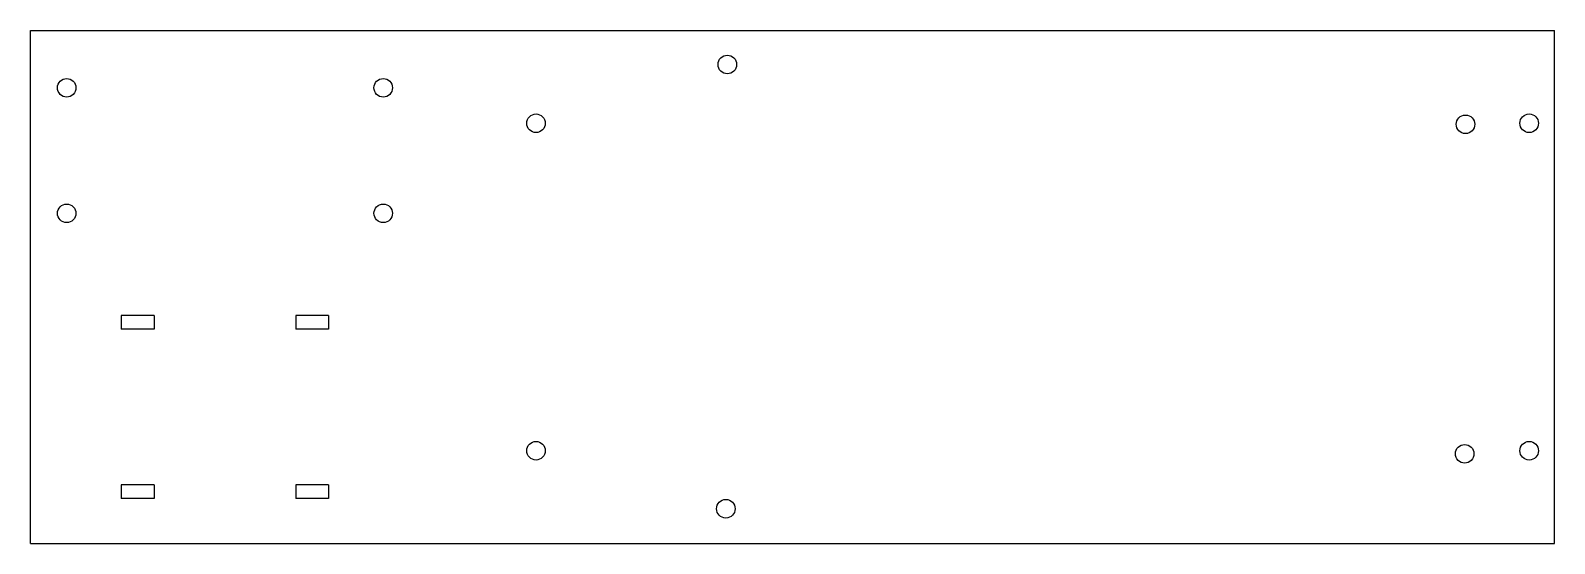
# Model space of a CAD drawing. Extents: x 0 to 279, y 0 to 94.
import ezdxf

# ---------------------------------------------------------------- set-up
doc = ezdxf.new("R2010")
doc.units = 0
doc.layers.add('CUT', color=1, linetype='CONTINUOUS')

msp = doc.modelspace()

# ---------------------------------------------------------------- linework, layer by layer
at = {"layer": 'CUT'}
for p, q in [((0, 0), (0, 94)), ((0, 94), (279.28, 94)), ((279.28, 0), (279.28, 94)), ((16.64, 41.75), (16.64, 39.25)), ((22.64, 41.75), (16.64, 41.75)), ((22.64, 39.25), (16.64, 39.25)), ((22.64, 41.75), (22.64, 39.25)), ((48.64, 41.75), (48.64, 39.25)), ((54.64, 41.75), (48.64, 41.75)), ((54.64, 39.25), (48.64, 39.25)), ((54.64, 41.75), (54.64, 39.25)), ((16.64, 10.75), (16.64, 8.25)), ((22.64, 10.75), (16.64, 10.75)), ((22.64, 10.75), (22.64, 8.25)), ((48.64, 10.75), (48.64, 8.25)), ((54.64, 10.75), (48.64, 10.75)), ((54.64, 10.75), (54.64, 8.25)), ((22.64, 8.25), (16.64, 8.25)), ((54.64, 8.25), (48.64, 8.25)), ((0, 0), (279.28, 0))]:
    msp.add_line(p, q, dxfattribs=at)
for centre in [(127.695, 87.77), (6.64, 83.5), (64.64, 83.5), (92.64, 77), (262.965, 76.81), (274.64, 77), (6.64, 60.5), (64.64, 60.5), (92.64, 17), (262.815, 16.44), (274.64, 17), (127.425, 6.37)]:
    msp.add_circle(centre, 1.7, dxfattribs=at)

doc.saveas('drawing.dxf')
